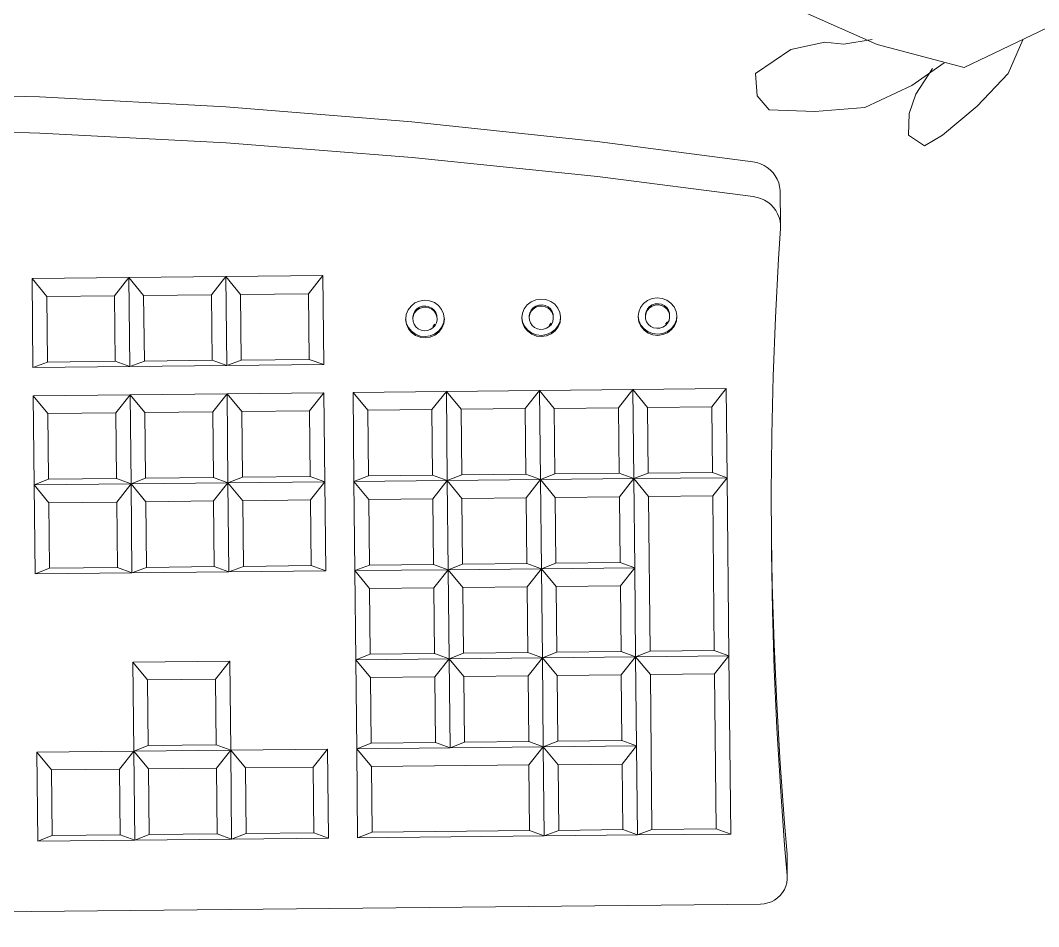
# Model space of a CAD drawing. Header units: millimetres. Extents: x 1 to 121, y 0 to 90.
# Drawn here: x 48.3743 to 48.5844, y 66.9361 to 67.123 of the extents above; entities that cross this region are included whole.
import ezdxf

# ---------------------------------------------------------------- set-up
doc = ezdxf.new("R2010")
doc.units = ezdxf.units.MM
doc.layers.add('Equipamiento SR', color=23, linetype='Continuous', lineweight=0)

# ---------------------------------------------------------------- blocks, each defined once
blk = doc.blocks.new('A$C7F0F64D0')
at = {"layer": 'Equipamiento SR'}
for p, q in [((0.45349, 0.17233), (0.00551, 0.16767)), ((0.00199, 0.16641), (0.00144, 0.1659)), ((0.00261, 0.16685), (0.00199, 0.16641)), ((0.00329, 0.1672), (0.00261, 0.16685)), ((0.004, 0.16745), (0.00329, 0.1672)), ((0.00475, 0.16761), (0.004, 0.16745)), ((0.00551, 0.16767), (0.00475, 0.16761)), ((0.00029, 0.164), (0.00009, 0.16329)), ((0.00058, 0.16468), (0.00029, 0.164)), ((0.00097, 0.16532), (0.00058, 0.16468)), ((0.00144, 0.1659), (0.00097, 0.16532)), ((0.00009, 0.16329), (0, 0.16255)), ((0, 0.16255), (0.00001, 0.16181)), ((0.00001, 0.16181), (0.00055, 0.15555)), ((0.00001, 0.16181), (0.00005, 0.15814)), ((0.00005, 0.15814), (0.00006, 0.15738)), ((0.00006, 0.15738), (0.0006, 0.151)), ((0.00055, 0.15555), (0.00143, 0.14348)), ((0.03091, 0.15343), (0.01166, 0.15323)), ((0.03091, 0.15343), (0.02792, 0.15227)), ((0.03091, 0.15343), (0.05016, 0.15363)), ((0.0311, 0.13505), (0.03091, 0.15343)), ((0.03091, 0.15343), (0.03392, 0.15233)), ((0.05016, 0.15363), (0.04717, 0.15247)), ((0.08866, 0.15403), (0.05016, 0.15363)), ((0.05035, 0.13525), (0.05016, 0.15363)), ((0.05016, 0.15363), (0.05317, 0.15253)), ((0.08866, 0.15403), (0.08567, 0.15287)), ((0.08866, 0.15403), (0.08885, 0.13565)), ((0.09466, 0.15409), (0.11466, 0.1543)), ((0.09485, 0.13571), (0.09466, 0.15409)), ((0.09466, 0.15409), (0.09767, 0.15299)), ((0.11466, 0.1543), (0.11167, 0.15314)), ((0.11466, 0.1543), (0.13466, 0.1545)), ((0.11485, 0.13592), (0.11466, 0.1543)), ((0.11466, 0.1543), (0.11767, 0.1532)), ((0.13466, 0.1545), (0.13167, 0.15335)), ((0.13466, 0.1545), (0.15466, 0.15471)), ((0.13466, 0.1545), (0.13485, 0.13613)), ((0.13466, 0.1545), (0.13767, 0.15341)), ((0.13767, 0.15341), (0.15167, 0.15356)), ((0.13781, 0.13987), (0.13767, 0.15341)), ((0.15466, 0.15471), (0.15167, 0.15356)), ((0.15167, 0.15356), (0.15181, 0.14002)), ((0.15466, 0.15471), (0.15485, 0.13634)), ((0.01204, 0.11647), (0.01166, 0.15323)), ((0.01166, 0.15323), (0.01467, 0.15213)), ((0.01467, 0.15213), (0.02792, 0.15227)), ((0.01501, 0.12021), (0.01467, 0.15213)), ((0.02792, 0.15227), (0.02826, 0.12035)), ((0.03392, 0.15233), (0.04717, 0.15247)), ((0.03406, 0.13879), (0.03392, 0.15233)), ((0.04717, 0.15247), (0.04731, 0.13893)), ((0.05317, 0.15253), (0.08567, 0.15287)), ((0.05331, 0.13899), (0.05317, 0.15253)), ((0.08567, 0.15287), (0.08581, 0.13933)), ((0.09767, 0.15299), (0.11167, 0.15314)), ((0.09781, 0.13945), (0.09767, 0.15299)), ((0.11167, 0.15314), (0.11181, 0.1396)), ((0.11767, 0.1532), (0.13167, 0.15335)), ((0.11781, 0.13966), (0.11767, 0.1532)), ((0.13167, 0.15335), (0.13181, 0.13981)), ((0.0006, 0.151), (0.00148, 0.13869)), ((0.00143, 0.14348), (0.00214, 0.13139)), ((0.00148, 0.13869), (0.00219, 0.12637)), ((0.0311, 0.13505), (0.03406, 0.13879)), ((0.03406, 0.13879), (0.04731, 0.13893)), ((0.05035, 0.13525), (0.04731, 0.13893)), ((0.05035, 0.13525), (0.05331, 0.13899)), ((0.05331, 0.13899), (0.08581, 0.13933)), ((0.08885, 0.13565), (0.08581, 0.13933)), ((0.09485, 0.13571), (0.09781, 0.13945)), ((0.09781, 0.13945), (0.11181, 0.1396)), ((0.11485, 0.13592), (0.11181, 0.1396)), ((0.11485, 0.13592), (0.11781, 0.13966)), ((0.11781, 0.13966), (0.13181, 0.13981)), ((0.13485, 0.13613), (0.13181, 0.13981)), ((0.13485, 0.13613), (0.13781, 0.13987)), ((0.13781, 0.13987), (0.15181, 0.14002)), ((0.15485, 0.13634), (0.15181, 0.14002)), ((0.05035, 0.13525), (0.0311, 0.13505)), ((0.03129, 0.11667), (0.0311, 0.13505)), ((0.0311, 0.13505), (0.03411, 0.13396)), ((0.05035, 0.13525), (0.04736, 0.13409)), ((0.05035, 0.13525), (0.0696, 0.13545)), ((0.05035, 0.13525), (0.05054, 0.11687)), ((0.05035, 0.13525), (0.05336, 0.13416)), ((0.0696, 0.13545), (0.06661, 0.13429)), ((0.08885, 0.13565), (0.0696, 0.13545)), ((0.0696, 0.13545), (0.06979, 0.11707)), ((0.0696, 0.13545), (0.07261, 0.13436)), ((0.07261, 0.13436), (0.08586, 0.13449)), ((0.08885, 0.13565), (0.08586, 0.13449)), ((0.08586, 0.13449), (0.086, 0.12095)), ((0.08885, 0.13565), (0.08904, 0.11727)), ((0.09485, 0.13571), (0.11485, 0.13592)), ((0.11485, 0.13592), (0.13485, 0.13613)), ((0.11504, 0.11754), (0.11485, 0.13592)), ((0.11485, 0.13592), (0.11786, 0.13483)), ((0.11786, 0.13483), (0.13186, 0.13497)), ((0.118, 0.12128), (0.11786, 0.13483)), ((0.13485, 0.13613), (0.13186, 0.13497)), ((0.13186, 0.13497), (0.132, 0.12143)), ((0.13485, 0.13613), (0.15485, 0.13634)), ((0.13485, 0.13613), (0.13504, 0.11775)), ((0.03411, 0.13396), (0.04736, 0.13409)), ((0.03426, 0.12041), (0.03411, 0.13396)), ((0.04736, 0.13409), (0.0475, 0.12055)), ((0.05336, 0.13416), (0.06661, 0.13429)), ((0.0535, 0.12061), (0.05336, 0.13416)), ((0.06661, 0.13429), (0.06675, 0.12075)), ((0.07275, 0.12081), (0.07261, 0.13436)), ((0.00214, 0.13139), (0.00268, 0.1193)), ((0.00219, 0.12637), (0.00274, 0.11404)), ((0.01204, 0.11647), (0.01501, 0.12021)), ((0.01501, 0.12021), (0.02826, 0.12035)), ((0.03129, 0.11667), (0.02826, 0.12035)), ((0.03129, 0.11667), (0.03426, 0.12041)), ((0.03426, 0.12041), (0.0475, 0.12055)), ((0.05054, 0.11687), (0.0475, 0.12055)), ((0.05054, 0.11687), (0.0535, 0.12061)), ((0.0535, 0.12061), (0.06675, 0.12075)), ((0.06979, 0.11707), (0.06675, 0.12075)), ((0.06979, 0.11707), (0.07275, 0.12081)), ((0.07275, 0.12081), (0.086, 0.12095)), ((0.08904, 0.11727), (0.086, 0.12095)), ((0.11504, 0.11754), (0.118, 0.12128)), ((0.118, 0.12128), (0.132, 0.12143)), ((0.13504, 0.11775), (0.132, 0.12143)), ((0.00268, 0.1193), (0.00306, 0.1072)), ((0.11504, 0.11754), (0.13504, 0.11775)), ((0.01204, 0.11647), (0.03129, 0.11667)), ((0.01243, 0.07972), (0.01204, 0.11647)), ((0.01204, 0.11647), (0.01506, 0.11538)), ((0.03129, 0.11667), (0.02831, 0.11552)), ((0.03129, 0.11667), (0.05054, 0.11687)), ((0.03148, 0.0983), (0.03129, 0.11667)), ((0.03129, 0.11667), (0.03431, 0.11558)), ((0.03431, 0.11558), (0.04755, 0.11572)), ((0.03445, 0.10204), (0.03431, 0.11558)), ((0.05054, 0.11687), (0.04755, 0.11572)), ((0.04755, 0.11572), (0.0477, 0.10217)), ((0.05054, 0.11687), (0.06979, 0.11707)), ((0.05054, 0.11687), (0.05073, 0.0985)), ((0.05054, 0.11687), (0.05355, 0.11578)), ((0.05355, 0.11578), (0.0668, 0.11592)), ((0.0537, 0.10224), (0.05355, 0.11578)), ((0.06979, 0.11707), (0.0668, 0.11592)), ((0.0668, 0.11592), (0.06694, 0.10237)), ((0.06979, 0.11707), (0.08904, 0.11727)), ((0.06998, 0.0987), (0.06979, 0.11707)), ((0.06979, 0.11707), (0.0728, 0.11598)), ((0.0728, 0.11598), (0.08605, 0.11612)), ((0.07294, 0.10244), (0.0728, 0.11598)), ((0.08904, 0.11727), (0.08605, 0.11612)), ((0.08605, 0.11612), (0.08619, 0.10257)), ((0.08923, 0.0989), (0.08904, 0.11727)), ((0.00274, 0.11404), (0.00311, 0.1017)), ((0.01506, 0.11538), (0.02831, 0.11552)), ((0.01539, 0.08346), (0.01506, 0.11538)), ((0.02831, 0.11552), (0.02864, 0.0836)), ((0.00306, 0.1072), (0.00327, 0.0951)), ((0.00311, 0.1017), (0.00328, 0.09226)), ((0.03148, 0.0983), (0.03445, 0.10204)), ((0.03445, 0.10204), (0.0477, 0.10217)), ((0.05073, 0.0985), (0.0477, 0.10217)), ((0.05073, 0.0985), (0.0537, 0.10224)), ((0.0537, 0.10224), (0.06694, 0.10237)), ((0.06998, 0.0987), (0.06694, 0.10237)), ((0.06998, 0.0987), (0.07294, 0.10244)), ((0.07294, 0.10244), (0.08619, 0.10257)), ((0.08923, 0.0989), (0.08619, 0.10257)), ((0.06998, 0.0987), (0.08923, 0.0989)), ((0.08923, 0.0989), (0.08624, 0.09774)), ((0.08942, 0.08052), (0.08923, 0.0989)), ((0.09523, 0.09896), (0.11523, 0.09917)), ((0.09542, 0.08058), (0.09523, 0.09896)), ((0.09523, 0.09896), (0.09824, 0.09786)), ((0.11523, 0.09917), (0.11224, 0.09801)), ((0.11523, 0.09917), (0.13523, 0.09937)), ((0.11542, 0.08079), (0.11523, 0.09917)), ((0.11523, 0.09917), (0.11824, 0.09807)), ((0.13523, 0.09937), (0.13224, 0.09822)), ((0.15523, 0.09958), (0.13523, 0.09937)), ((0.13523, 0.09937), (0.13542, 0.081)), ((0.13523, 0.09937), (0.13824, 0.09828)), ((0.15523, 0.09958), (0.15224, 0.09842)), ((0.15523, 0.09958), (0.15542, 0.0812)), ((0.05073, 0.0985), (0.03148, 0.0983)), ((0.03148, 0.0983), (0.03168, 0.07992)), ((0.03148, 0.0983), (0.0345, 0.0972)), ((0.0345, 0.0972), (0.04775, 0.09734)), ((0.03464, 0.08366), (0.0345, 0.0972)), ((0.05073, 0.0985), (0.04775, 0.09734)), ((0.04775, 0.09734), (0.04789, 0.0838)), ((0.05073, 0.0985), (0.06998, 0.0987)), ((0.05092, 0.08012), (0.05073, 0.0985)), ((0.05073, 0.0985), (0.05375, 0.0974)), ((0.05375, 0.0974), (0.06699, 0.09754)), ((0.05389, 0.08386), (0.05375, 0.0974)), ((0.06998, 0.0987), (0.06699, 0.09754)), ((0.06699, 0.09754), (0.06714, 0.084)), ((0.07017, 0.08032), (0.06998, 0.0987)), ((0.06998, 0.0987), (0.07299, 0.0976)), ((0.07299, 0.0976), (0.08624, 0.09774)), ((0.07313, 0.08406), (0.07299, 0.0976)), ((0.08624, 0.09774), (0.08638, 0.0842)), ((0.09824, 0.09786), (0.11224, 0.09801)), ((0.09838, 0.08432), (0.09824, 0.09786)), ((0.11224, 0.09801), (0.11238, 0.08447)), ((0.11824, 0.09807), (0.13224, 0.09822)), ((0.11838, 0.08453), (0.11824, 0.09807)), ((0.13224, 0.09822), (0.13238, 0.08468)), ((0.13824, 0.09828), (0.15224, 0.09842)), ((0.13838, 0.08474), (0.13824, 0.09828)), ((0.15224, 0.09842), (0.15238, 0.08488)), ((0.00327, 0.0951), (0.00328, 0.09226)), ((0.00328, 0.09226), (0.00331, 0.083)), ((0.07017, 0.08032), (0.07313, 0.08406)), ((0.07313, 0.08406), (0.08638, 0.0842)), ((0.08942, 0.08052), (0.08638, 0.0842)), ((0.09542, 0.08058), (0.09838, 0.08432)), ((0.09838, 0.08432), (0.11238, 0.08447)), ((0.11542, 0.08079), (0.11238, 0.08447)), ((0.11542, 0.08079), (0.11838, 0.08453)), ((0.11838, 0.08453), (0.13238, 0.08468)), ((0.13542, 0.081), (0.13238, 0.08468)), ((0.13542, 0.081), (0.13838, 0.08474)), ((0.13838, 0.08474), (0.15238, 0.08488)), ((0.15542, 0.0812), (0.15238, 0.08488)), ((0.00331, 0.083), (0.00318, 0.07089)), ((0.01243, 0.07972), (0.01539, 0.08346)), ((0.01539, 0.08346), (0.02864, 0.0836)), ((0.03168, 0.07992), (0.02864, 0.0836)), ((0.03168, 0.07992), (0.03464, 0.08366)), ((0.03464, 0.08366), (0.04789, 0.0838)), ((0.05092, 0.08012), (0.04789, 0.0838)), ((0.05092, 0.08012), (0.05389, 0.08386)), ((0.05389, 0.08386), (0.06714, 0.084)), ((0.07017, 0.08032), (0.06714, 0.084)), ((0.01243, 0.07972), (0.03168, 0.07992)), ((0.03168, 0.07992), (0.02869, 0.07876)), ((0.05092, 0.08012), (0.03168, 0.07992)), ((0.03187, 0.06154), (0.03168, 0.07992)), ((0.03168, 0.07992), (0.03469, 0.07882)), ((0.05092, 0.08012), (0.04794, 0.07896)), ((0.05092, 0.08012), (0.07017, 0.08032)), ((0.05112, 0.06174), (0.05092, 0.08012)), ((0.05092, 0.08012), (0.05394, 0.07902)), ((0.07017, 0.08032), (0.06719, 0.07916)), ((0.08942, 0.08052), (0.07017, 0.08032)), ((0.07036, 0.06194), (0.07017, 0.08032)), ((0.07017, 0.08032), (0.07319, 0.07922)), ((0.08942, 0.08052), (0.08643, 0.07936)), ((0.08961, 0.06214), (0.08942, 0.08052)), ((0.09542, 0.08058), (0.11542, 0.08079)), ((0.09561, 0.0622), (0.09542, 0.08058)), ((0.09542, 0.08058), (0.09843, 0.07949)), ((0.11542, 0.08079), (0.11243, 0.07963)), ((0.13542, 0.081), (0.11542, 0.08079)), ((0.11542, 0.08079), (0.11561, 0.06241)), ((0.11542, 0.08079), (0.11843, 0.07969)), ((0.13542, 0.081), (0.13243, 0.07984)), ((0.13542, 0.081), (0.15542, 0.0812)), ((0.13542, 0.081), (0.13561, 0.06262)), ((0.13542, 0.081), (0.13843, 0.0799)), ((0.13843, 0.0799), (0.15243, 0.08005)), ((0.13857, 0.06636), (0.13843, 0.0799)), ((0.15542, 0.0812), (0.15243, 0.08005)), ((0.15243, 0.08005), (0.15257, 0.06651)), ((0.15542, 0.0812), (0.15561, 0.06283)), ((0.01262, 0.06134), (0.01243, 0.07972)), ((0.01243, 0.07972), (0.01544, 0.07862)), ((0.01544, 0.07862), (0.02869, 0.07876)), ((0.01558, 0.06508), (0.01544, 0.07862)), ((0.02869, 0.07876), (0.02883, 0.06522)), ((0.03469, 0.07882), (0.04794, 0.07896)), ((0.03483, 0.06528), (0.03469, 0.07882)), ((0.04794, 0.07896), (0.04808, 0.06542)), ((0.05394, 0.07902), (0.06719, 0.07916)), ((0.05408, 0.06548), (0.05394, 0.07902)), ((0.06719, 0.07916), (0.06733, 0.06562)), ((0.07319, 0.07922), (0.08643, 0.07936)), ((0.07333, 0.06568), (0.07319, 0.07922)), ((0.08643, 0.07936), (0.08658, 0.06582)), ((0.09843, 0.07949), (0.11243, 0.07963)), ((0.09857, 0.06595), (0.09843, 0.07949)), ((0.11243, 0.07963), (0.11257, 0.06609)), ((0.11843, 0.07969), (0.13243, 0.07984)), ((0.11857, 0.06615), (0.11843, 0.07969)), ((0.13243, 0.07984), (0.13257, 0.0663)), ((0.00318, 0.07089), (0.00289, 0.05879)), ((0.01558, 0.06508), (0.02883, 0.06522)), ((0.03187, 0.06154), (0.02883, 0.06522)), ((0.03187, 0.06154), (0.03483, 0.06528)), ((0.03483, 0.06528), (0.04808, 0.06542)), ((0.05112, 0.06174), (0.04808, 0.06542)), ((0.05112, 0.06174), (0.05408, 0.06548)), ((0.05408, 0.06548), (0.06733, 0.06562)), ((0.07036, 0.06194), (0.06733, 0.06562)), ((0.07036, 0.06194), (0.07333, 0.06568)), ((0.07333, 0.06568), (0.08658, 0.06582)), ((0.08961, 0.06214), (0.08658, 0.06582)), ((0.09561, 0.0622), (0.09857, 0.06595)), ((0.09857, 0.06595), (0.11257, 0.06609)), ((0.11561, 0.06241), (0.11257, 0.06609)), ((0.11561, 0.06241), (0.11857, 0.06615)), ((0.11857, 0.06615), (0.13257, 0.0663)), ((0.13561, 0.06262), (0.13257, 0.0663)), ((0.13561, 0.06262), (0.13857, 0.06636)), ((0.13857, 0.06636), (0.15257, 0.06651)), ((0.15561, 0.06283), (0.15257, 0.06651)), ((0.01262, 0.06134), (0.01558, 0.06508)), ((0.01262, 0.06134), (0.03187, 0.06154)), ((0.03187, 0.06154), (0.05112, 0.06174)), ((0.05112, 0.06174), (0.07036, 0.06194)), ((0.07036, 0.06194), (0.08961, 0.06214)), ((0.09561, 0.0622), (0.11561, 0.06241)), ((0.11561, 0.06241), (0.13561, 0.06262)), ((0.13561, 0.06262), (0.15561, 0.06283)), ((0.00289, 0.05879), (0.00244, 0.0467)), ((0.11567, 0.05661), (0.13567, 0.05682)), ((0.13567, 0.05682), (0.13268, 0.05566)), ((0.13567, 0.05682), (0.15567, 0.05702)), ((0.13586, 0.03844), (0.13567, 0.05682)), ((0.13567, 0.05682), (0.13868, 0.05572)), ((0.15567, 0.05702), (0.15268, 0.05587)), ((0.15567, 0.05702), (0.15586, 0.03865)), ((0.09567, 0.0564), (0.11567, 0.05661)), ((0.09586, 0.03802), (0.09567, 0.0564)), ((0.09567, 0.0564), (0.09869, 0.05531)), ((0.09869, 0.05531), (0.11268, 0.05545)), ((0.09883, 0.04177), (0.09869, 0.05531)), ((0.11567, 0.05661), (0.11268, 0.05545)), ((0.11268, 0.05545), (0.11283, 0.04191)), ((0.11567, 0.05661), (0.11586, 0.03823)), ((0.11567, 0.05661), (0.11868, 0.05551)), ((0.11868, 0.05551), (0.13268, 0.05566)), ((0.11882, 0.04197), (0.11868, 0.05551)), ((0.13268, 0.05566), (0.13282, 0.04212)), ((0.13868, 0.05572), (0.15268, 0.05587)), ((0.13882, 0.04218), (0.13868, 0.05572)), ((0.15268, 0.05587), (0.15282, 0.04233)), ((0.04967, 0.05046), (0.04871, 0.05006)), ((0.0507, 0.05061), (0.04967, 0.05046)), ((0.05174, 0.0505), (0.0507, 0.05061)), ((0.05271, 0.05013), (0.05174, 0.0505)), ((0.07367, 0.05071), (0.07271, 0.05031)), ((0.07367, 0.05046), (0.07271, 0.05005)), ((0.0747, 0.05086), (0.07367, 0.05071)), ((0.0747, 0.05061), (0.07367, 0.05046)), ((0.07574, 0.05075), (0.0747, 0.05086)), ((0.07574, 0.0505), (0.0747, 0.05061)), ((0.07671, 0.05038), (0.07574, 0.05075)), ((0.07671, 0.05013), (0.07574, 0.0505)), ((0.02327, 0.04837), (0.02289, 0.04743)), ((0.02389, 0.04918), (0.02327, 0.04837)), ((0.0239, 0.04893), (0.02328, 0.04811)), ((0.02471, 0.04981), (0.02389, 0.04918)), ((0.02471, 0.04956), (0.0239, 0.04893)), ((0.02567, 0.05021), (0.02471, 0.04981)), ((0.02567, 0.04996), (0.02471, 0.04956)), ((0.02567, 0.04866), (0.02513, 0.04831)), ((0.0267, 0.05036), (0.02567, 0.05021)), ((0.0267, 0.05011), (0.02567, 0.04996)), ((0.02629, 0.04887), (0.02567, 0.04866)), ((0.02694, 0.04891), (0.02629, 0.04887)), ((0.02774, 0.05025), (0.0267, 0.05036)), ((0.02774, 0.05), (0.0267, 0.05011)), ((0.02758, 0.04878), (0.02694, 0.04891)), ((0.02816, 0.04851), (0.02758, 0.04878)), ((0.02871, 0.04988), (0.02774, 0.05025)), ((0.02871, 0.04963), (0.02774, 0.05)), ((0.02865, 0.04809), (0.02816, 0.04851)), ((0.02955, 0.04928), (0.02871, 0.04988)), ((0.02955, 0.04903), (0.02871, 0.04963)), ((0.0302, 0.04849), (0.02955, 0.04928)), ((0.0302, 0.04824), (0.02955, 0.04903)), ((0.03062, 0.04757), (0.0302, 0.04849)), ((0.04727, 0.04862), (0.04689, 0.04768)), ((0.04727, 0.04836), (0.04689, 0.04742)), ((0.04789, 0.04943), (0.04727, 0.04862)), ((0.0479, 0.04917), (0.04727, 0.04836)), ((0.04871, 0.05006), (0.04789, 0.04943)), ((0.04871, 0.0498), (0.0479, 0.04917)), ((0.04912, 0.04856), (0.04869, 0.04809)), ((0.04967, 0.05021), (0.04871, 0.0498)), ((0.04967, 0.04891), (0.04912, 0.04856)), ((0.0507, 0.05036), (0.04967, 0.05021)), ((0.05029, 0.04912), (0.04967, 0.04891)), ((0.05094, 0.04916), (0.05029, 0.04912)), ((0.05174, 0.05025), (0.0507, 0.05036)), ((0.05158, 0.04903), (0.05094, 0.04916)), ((0.05216, 0.04875), (0.05158, 0.04903)), ((0.05271, 0.04988), (0.05174, 0.05025)), ((0.05265, 0.04834), (0.05216, 0.04875)), ((0.05301, 0.04781), (0.05265, 0.04834)), ((0.05355, 0.04953), (0.05271, 0.05013)), ((0.05355, 0.04928), (0.05271, 0.04988)), ((0.0542, 0.04874), (0.05355, 0.04953)), ((0.0542, 0.04849), (0.05355, 0.04928)), ((0.05462, 0.04781), (0.0542, 0.04874)), ((0.05462, 0.04756), (0.0542, 0.04849)), ((0.07127, 0.04887), (0.07089, 0.04793)), ((0.07127, 0.04861), (0.07089, 0.04767)), ((0.07189, 0.04968), (0.07127, 0.04887)), ((0.07189, 0.04942), (0.07127, 0.04861)), ((0.07271, 0.05031), (0.07189, 0.04968)), ((0.07271, 0.05005), (0.07189, 0.04942)), ((0.07269, 0.04834), (0.0724, 0.04777)), ((0.07312, 0.04881), (0.07269, 0.04834)), ((0.07313, 0.04856), (0.0727, 0.04808)), ((0.07367, 0.04916), (0.07312, 0.04881)), ((0.07428, 0.04937), (0.07367, 0.04916)), ((0.07494, 0.04941), (0.07428, 0.04937)), ((0.07558, 0.04928), (0.07494, 0.04941)), ((0.07616, 0.049), (0.07558, 0.04928)), ((0.07665, 0.04859), (0.07616, 0.049)), ((0.07701, 0.04806), (0.07665, 0.04859)), ((0.07755, 0.04978), (0.07671, 0.05038)), ((0.07755, 0.04953), (0.07671, 0.05013)), ((0.0782, 0.04899), (0.07755, 0.04978)), ((0.0782, 0.04874), (0.07755, 0.04953)), ((0.07861, 0.04806), (0.0782, 0.04899)), ((0.07862, 0.04781), (0.0782, 0.04874)), ((0.00244, 0.0467), (0.00181, 0.03461)), ((0.02289, 0.04743), (0.02277, 0.04642)), ((0.02277, 0.04642), (0.02279, 0.0463)), ((0.02289, 0.04717), (0.02279, 0.0463)), ((0.02279, 0.0463), (0.02293, 0.04542)), ((0.02328, 0.04811), (0.02289, 0.04717)), ((0.02441, 0.04727), (0.02428, 0.04665)), ((0.02428, 0.04665), (0.02428, 0.0464)), ((0.02428, 0.0464), (0.02432, 0.04602)), ((0.0247, 0.04784), (0.02441, 0.04727)), ((0.02513, 0.04831), (0.0247, 0.04784)), ((0.02513, 0.04806), (0.0247, 0.04758)), ((0.02902, 0.04756), (0.02865, 0.04809)), ((0.02923, 0.04697), (0.02902, 0.04756)), ((0.02914, 0.04572), (0.02927, 0.04634)), ((0.02927, 0.04634), (0.02923, 0.04697)), ((0.02927, 0.04634), (0.02927, 0.04608)), ((0.03062, 0.04731), (0.0302, 0.04824)), ((0.03077, 0.04657), (0.03062, 0.04757)), ((0.03076, 0.04643), (0.03062, 0.04731)), ((0.03065, 0.04556), (0.03076, 0.04643)), ((0.03076, 0.04643), (0.03077, 0.04657)), ((0.04689, 0.04768), (0.04677, 0.04667)), ((0.04677, 0.04667), (0.04679, 0.04655)), ((0.04689, 0.04742), (0.04679, 0.04655)), ((0.04679, 0.04655), (0.04693, 0.04567)), ((0.0484, 0.04752), (0.04828, 0.0469)), ((0.04828, 0.0469), (0.04828, 0.04665)), ((0.04828, 0.04665), (0.04832, 0.04627)), ((0.04832, 0.04627), (0.04853, 0.04567)), ((0.04832, 0.04627), (0.04832, 0.04602)), ((0.04869, 0.04809), (0.0484, 0.04752)), ((0.04913, 0.04831), (0.0487, 0.04783)), ((0.05322, 0.04722), (0.05301, 0.04781)), ((0.05314, 0.04597), (0.05327, 0.04659)), ((0.05314, 0.04571), (0.05327, 0.04633)), ((0.05327, 0.04659), (0.05322, 0.04722)), ((0.05327, 0.04659), (0.05327, 0.04633)), ((0.05477, 0.04682), (0.05462, 0.04781)), ((0.05476, 0.04668), (0.05462, 0.04756)), ((0.05465, 0.04581), (0.05476, 0.04668)), ((0.05476, 0.04668), (0.05477, 0.04682)), ((0.07089, 0.04793), (0.07077, 0.04692)), ((0.07077, 0.04692), (0.07079, 0.0468)), ((0.07089, 0.04767), (0.07079, 0.0468)), ((0.07079, 0.0468), (0.07093, 0.04592)), ((0.0724, 0.04777), (0.07228, 0.04715)), ((0.07228, 0.04715), (0.07228, 0.0469)), ((0.07228, 0.0469), (0.07232, 0.04652)), ((0.07232, 0.04652), (0.07253, 0.04592)), ((0.07232, 0.04652), (0.07232, 0.04627)), ((0.07232, 0.04627), (0.07253, 0.04567)), ((0.07722, 0.04747), (0.07701, 0.04806)), ((0.07714, 0.04622), (0.07726, 0.04684)), ((0.07714, 0.04596), (0.07727, 0.04658)), ((0.07726, 0.04684), (0.07722, 0.04747)), ((0.07726, 0.04684), (0.07727, 0.04658)), ((0.07877, 0.04707), (0.07861, 0.04806)), ((0.07875, 0.04693), (0.07862, 0.04781)), ((0.07865, 0.04606), (0.07875, 0.04693)), ((0.07875, 0.04693), (0.07877, 0.04707)), ((0.02293, 0.04542), (0.02335, 0.0445)), ((0.02335, 0.0445), (0.024, 0.04371)), ((0.02432, 0.04602), (0.02453, 0.04543)), ((0.02432, 0.04602), (0.02432, 0.04577)), ((0.02432, 0.04577), (0.02453, 0.04517)), ((0.02453, 0.04543), (0.02489, 0.0449)), ((0.02453, 0.04517), (0.02489, 0.04465)), ((0.02489, 0.0449), (0.02538, 0.04448)), ((0.02489, 0.04465), (0.02539, 0.04423)), ((0.02538, 0.04448), (0.02597, 0.0442)), ((0.02539, 0.04423), (0.02597, 0.04395)), ((0.02597, 0.0442), (0.02661, 0.04408)), ((0.02726, 0.04412), (0.02788, 0.04433)), ((0.02788, 0.04433), (0.02842, 0.04468)), ((0.02788, 0.04407), (0.02842, 0.04442)), ((0.02842, 0.04468), (0.02885, 0.04515)), ((0.02842, 0.04442), (0.02885, 0.0449)), ((0.02885, 0.04515), (0.02914, 0.04572)), ((0.02885, 0.0449), (0.02914, 0.04546)), ((0.02914, 0.04546), (0.02927, 0.04608)), ((0.02965, 0.04381), (0.03027, 0.04462)), ((0.03027, 0.04462), (0.03065, 0.04556)), ((0.04693, 0.04567), (0.04734, 0.04475)), ((0.04734, 0.04475), (0.04799, 0.04396)), ((0.04832, 0.04602), (0.04853, 0.04542)), ((0.04853, 0.04567), (0.04889, 0.04515)), ((0.04853, 0.04542), (0.04889, 0.0449)), ((0.04889, 0.04515), (0.04938, 0.04473)), ((0.04889, 0.0449), (0.04938, 0.04448)), ((0.04938, 0.04473), (0.04997, 0.04445)), ((0.04938, 0.04448), (0.04997, 0.0442)), ((0.04997, 0.04445), (0.05061, 0.04433)), ((0.04997, 0.0442), (0.05061, 0.04408)), ((0.05061, 0.04433), (0.05126, 0.04437)), ((0.05126, 0.04437), (0.05188, 0.04458)), ((0.05126, 0.04412), (0.05188, 0.04432)), ((0.05188, 0.04458), (0.05242, 0.04493)), ((0.05188, 0.04432), (0.05242, 0.04467)), ((0.05242, 0.04493), (0.05285, 0.0454)), ((0.05242, 0.04467), (0.05285, 0.04515)), ((0.05285, 0.0454), (0.05314, 0.04597)), ((0.05285, 0.04515), (0.05314, 0.04571)), ((0.05365, 0.04406), (0.05427, 0.04487)), ((0.05427, 0.04487), (0.05465, 0.04581)), ((0.07093, 0.04592), (0.07134, 0.045)), ((0.07134, 0.045), (0.07199, 0.04421)), ((0.07199, 0.04421), (0.07283, 0.04361)), ((0.07253, 0.04592), (0.07289, 0.0454)), ((0.07253, 0.04567), (0.07289, 0.04515)), ((0.07289, 0.0454), (0.07338, 0.04498)), ((0.07289, 0.04515), (0.07338, 0.04473)), ((0.07338, 0.04498), (0.07397, 0.0447)), ((0.07338, 0.04473), (0.07397, 0.04445)), ((0.07397, 0.0447), (0.07461, 0.04458)), ((0.07397, 0.04445), (0.07461, 0.04433)), ((0.07461, 0.04458), (0.07526, 0.04462)), ((0.07461, 0.04433), (0.07526, 0.04437)), ((0.07526, 0.04462), (0.07587, 0.04482)), ((0.07526, 0.04437), (0.07588, 0.04457)), ((0.07587, 0.04482), (0.07642, 0.04518)), ((0.07588, 0.04457), (0.07642, 0.04492)), ((0.07642, 0.04518), (0.07685, 0.04565)), ((0.07642, 0.04492), (0.07685, 0.0454)), ((0.07683, 0.04368), (0.07765, 0.04431)), ((0.07685, 0.04565), (0.07714, 0.04622)), ((0.07685, 0.0454), (0.07714, 0.04596)), ((0.07765, 0.04431), (0.07827, 0.04512)), ((0.07827, 0.04512), (0.07865, 0.04606)), ((0.024, 0.04371), (0.02484, 0.04311)), ((0.02484, 0.04311), (0.02581, 0.04274)), ((0.02581, 0.04274), (0.02684, 0.04263)), ((0.02597, 0.04395), (0.02661, 0.04383)), ((0.02661, 0.04408), (0.02726, 0.04412)), ((0.02661, 0.04383), (0.02726, 0.04387)), ((0.02684, 0.04263), (0.02788, 0.04278)), ((0.02726, 0.04387), (0.02788, 0.04407)), ((0.02788, 0.04278), (0.02883, 0.04318)), ((0.02883, 0.04318), (0.02965, 0.04381)), ((0.04799, 0.04396), (0.04883, 0.04336)), ((0.04883, 0.04336), (0.04981, 0.04299)), ((0.04981, 0.04299), (0.05084, 0.04288)), ((0.05061, 0.04408), (0.05126, 0.04412)), ((0.05084, 0.04288), (0.05188, 0.04303)), ((0.05188, 0.04303), (0.05283, 0.04343)), ((0.05283, 0.04343), (0.05365, 0.04406)), ((0.07283, 0.04361), (0.0738, 0.04324)), ((0.0738, 0.04324), (0.07484, 0.04313)), ((0.07484, 0.04313), (0.07587, 0.04328)), ((0.07587, 0.04328), (0.07683, 0.04368)), ((0.11882, 0.04197), (0.13282, 0.04212)), ((0.13586, 0.03844), (0.13282, 0.04212)), ((0.13586, 0.03844), (0.13882, 0.04218)), ((0.13882, 0.04218), (0.15282, 0.04233)), ((0.15586, 0.03865), (0.15282, 0.04233)), ((0.09586, 0.03802), (0.09883, 0.04177)), ((0.09883, 0.04177), (0.11283, 0.04191)), ((0.11586, 0.03823), (0.11283, 0.04191)), ((0.11586, 0.03823), (0.11882, 0.04197)), ((0.09586, 0.03802), (0.11586, 0.03823)), ((0.13586, 0.03844), (0.11586, 0.03823)), ((0.15586, 0.03865), (0.13586, 0.03844)), ((0.00181, 0.03461), (0.0014, 0.02834)), ((0.0014, 0.02834), (0.0014, 0.02755)), ((0.0014, 0.02755), (0.0015, 0.02677)), ((0.0014, 0.02755), (0.00147, 0.02048)), ((0.0015, 0.02677), (0.0017, 0.02602)), ((0.0017, 0.02602), (0.002, 0.02529)), ((0.002, 0.02529), (0.00239, 0.0246)), ((0.00239, 0.0246), (0.00287, 0.02397)), ((0.00287, 0.02397), (0.00342, 0.02339)), ((0.00342, 0.02339), (0.00405, 0.0229)), ((0.00405, 0.0229), (0.00473, 0.02248)), ((0.00473, 0.02248), (0.00546, 0.02214)), ((0.00546, 0.02214), (0.00623, 0.0219)), ((0.00623, 0.0219), (0.00703, 0.02175)), ((0.03917, 0.01761), (0.00703, 0.02175)), ((0.00147, 0.02048), (0.00158, 0.01969)), ((0.00158, 0.01969), (0.00178, 0.01892)), ((0.00178, 0.01892), (0.00207, 0.01817)), ((0.00207, 0.01817), (0.00247, 0.01747)), ((0.00247, 0.01747), (0.00294, 0.01683)), ((0.00294, 0.01683), (0.0035, 0.01624)), ((0.07744, 0.01366), (0.03917, 0.01761)), ((0.0035, 0.01624), (0.00412, 0.01574)), ((0.00412, 0.01574), (0.0048, 0.01531)), ((0.0048, 0.01531), (0.00554, 0.01497)), ((0.00554, 0.01497), (0.00631, 0.01472)), ((0.00631, 0.01472), (0.0071, 0.01457)), ((0.03924, 0.01034), (0.0071, 0.01457)), ((0.1158, 0.01067), (0.07744, 0.01366)), ((0.15423, 0.00865), (0.1158, 0.01067)), ((0.07751, 0.0063), (0.03924, 0.01034)), ((0.1927, 0.00759), (0.15423, 0.00865)), ((0.11588, 0.00325), (0.07751, 0.0063)), ((0.15431, 0.00118), (0.11588, 0.00325)), ((0.19278, 0.00009), (0.15431, 0.00118))]:
    blk.add_line(p, q, dxfattribs=at)
blk = doc.blocks.new('A$C17076044')
at = {"layer": 'Equipamiento SR'}
for points in [[(1.03623, 0.60565), (1.03183, 0.59329), (1.03393, 0.57617), (1.03069, 0.54866), (1.01944, 0.53546), (1.00071, 0.52657), (0.98273, 0.53133), (0.96361, 0.53978), (0.95083, 0.5476), (0.95217, 0.55368), (0.95882, 0.55622), (0.96463, 0.55415), (0.9731, 0.55032), (0.97622, 0.54757), (0.98422, 0.54472), (0.99004, 0.54265), (0.99441, 0.5411)], [(0.99656, 0.52751), (0.98989, 0.52287), (0.98023, 0.51829), (0.9699, 0.51745), (0.96049, 0.51779), (0.958, 0.52068), (0.95765, 0.52532), (0.96492, 0.53025), (0.97198, 0.53175), (0.97586, 0.53137), (0.9817, 0.5323)], [(1.01279, 0.53226), (1.00981, 0.5253), (1.0034, 0.51856), (0.99626, 0.51258), (0.99248, 0.51042), (0.98923, 0.51257), (0.98932, 0.51705), (0.99075, 0.52106), (0.99414, 0.52637)]]:
    blk.add_lwpolyline(points, dxfattribs=at)
at = {"layer": 'Equipamiento SR', "rotation": 180}
blk.add_blockref('A$C7F0F64D0', (0.9642, 0.52166, 0.04243), dxfattribs=at)

msp = doc.modelspace()

# ---------------------------------------------------------------- block references
at = {"layer": 'Equipamiento SR'}
msp.add_blockref('A$C17076044', (47.56835, 66.58674), dxfattribs=at)

doc.saveas('drawing.dxf')
